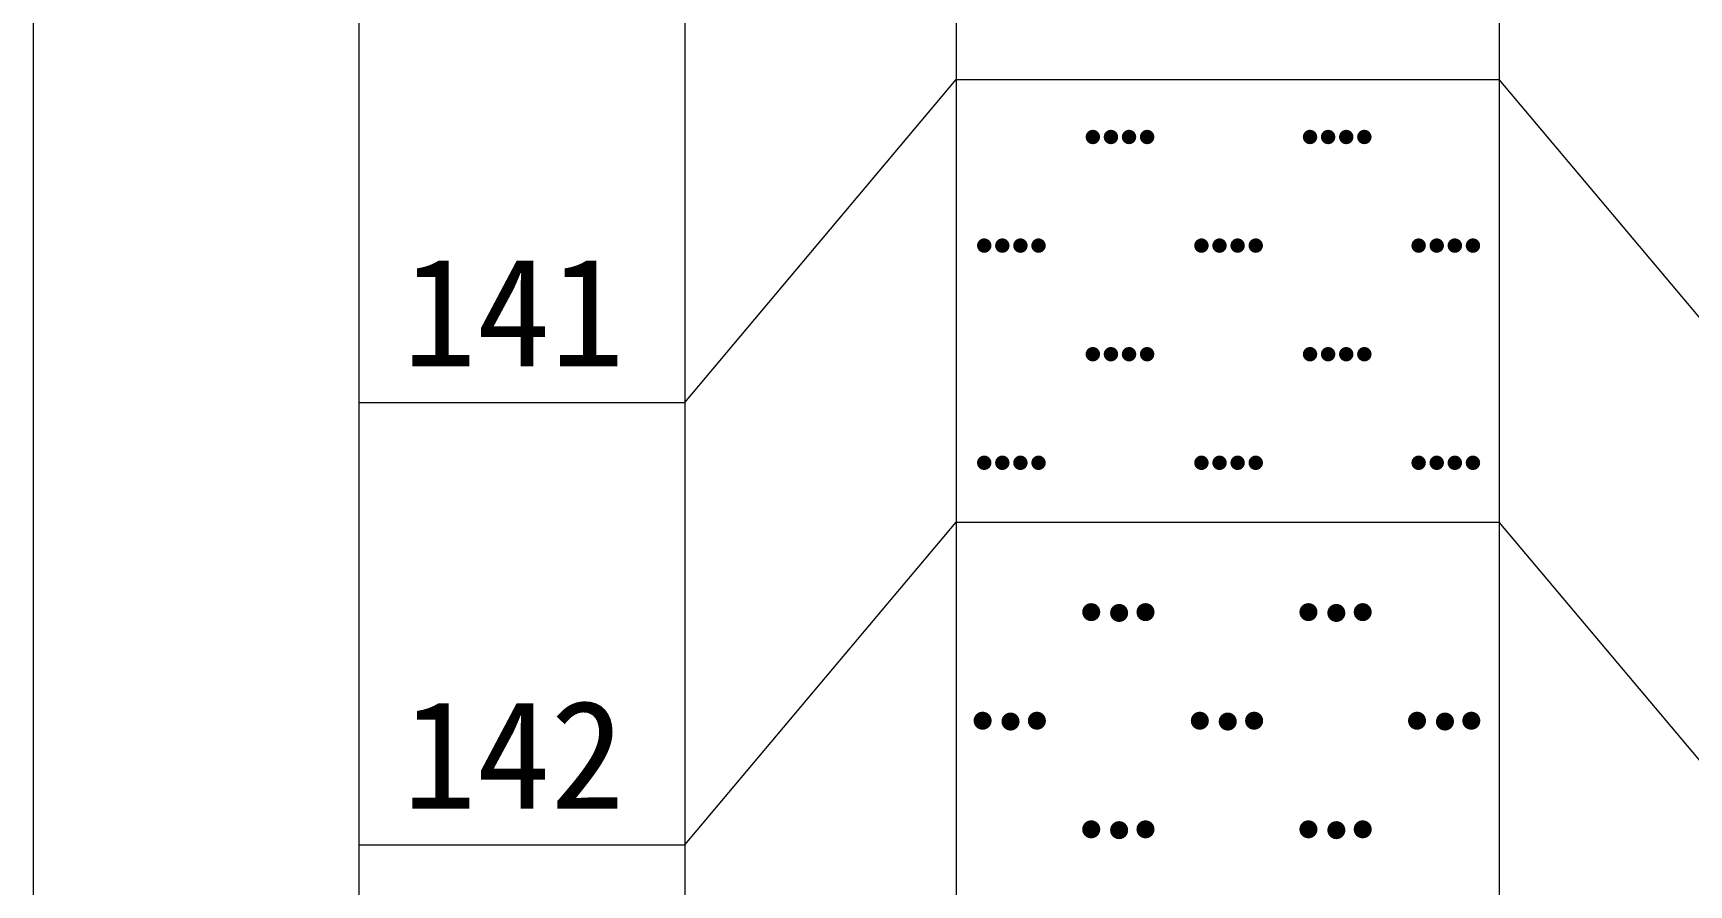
# Model space of a CAD drawing. Header units: inches. Extents: x -27 to 109, y -598 to 26.
# Drawn here: x 14.68 to 20.78, y -498.55 to -495.41 of the extents above; entities that cross this region are included whole.
import ezdxf

# ---------------------------------------------------------------- set-up
doc = ezdxf.new("R2010")
doc.units = ezdxf.units.IN
doc.header["$MEASUREMENT"] = 0
doc.layers.get('0').update_dxf_attribs({"lineweight": 0})
doc.styles.add('宋体', font='')
doc.styles.get('宋体').set_extended_font_data('宋体')

# ---------------------------------------------------------------- blocks, each defined once
blk = doc.blocks.new('lr_block_117')
at = {"true_color": 0x000000}
for points in [[(18.6105, -495.8026), (18.6114, -495.7957), (18.6105, -495.7888), (18.6078, -495.7824), (18.6035, -495.7769), (18.5981, -495.7726), (18.5917, -495.77), (18.5847, -495.769), (18.5778, -495.77), (18.5714, -495.7726), (18.5659, -495.7769), (18.5617, -495.7824), (18.559, -495.7888), (18.5581, -495.7957), (18.559, -495.8026), (18.5617, -495.809), (18.5659, -495.8145), (18.5714, -495.8188), (18.5778, -495.8214), (18.5847, -495.8223), (18.5917, -495.8214), (18.5981, -495.8188), (18.6035, -495.8145), (18.6078, -495.809)], [(18.6771, -495.8026), (18.6781, -495.7957), (18.6771, -495.7888), (18.6745, -495.7824), (18.6702, -495.7769), (18.6647, -495.7726), (18.6583, -495.77), (18.6514, -495.769), (18.6445, -495.77), (18.6381, -495.7726), (18.6326, -495.7769), (18.6283, -495.7824), (18.6257, -495.7888), (18.6247, -495.7957), (18.6257, -495.8026), (18.6283, -495.809), (18.6326, -495.8145), (18.6381, -495.8188), (18.6445, -495.8214), (18.6514, -495.8223), (18.6583, -495.8214), (18.6647, -495.8188), (18.6702, -495.8145), (18.6745, -495.809)], [(18.7438, -495.8026), (18.7447, -495.7957), (18.7438, -495.7888), (18.7411, -495.7824), (18.7369, -495.7769), (18.7314, -495.7726), (18.725, -495.77), (18.7181, -495.769), (18.7111, -495.77), (18.7047, -495.7726), (18.6993, -495.7769), (18.695, -495.7824), (18.6923, -495.7888), (18.6914, -495.7957), (18.6923, -495.8026), (18.695, -495.809), (18.6993, -495.8145), (18.7047, -495.8188), (18.7111, -495.8214), (18.7181, -495.8223), (18.725, -495.8214), (18.7314, -495.8188), (18.7369, -495.8145), (18.7411, -495.809)], [(18.8105, -495.8026), (18.8114, -495.7957), (18.8105, -495.7888), (18.8078, -495.7824), (18.8035, -495.7769), (18.7981, -495.7726), (18.7917, -495.77), (18.7847, -495.769), (18.7778, -495.77), (18.7714, -495.7726), (18.7659, -495.7769), (18.7617, -495.7824), (18.759, -495.7888), (18.7581, -495.7957), (18.759, -495.8026), (18.7617, -495.809), (18.7659, -495.8145), (18.7714, -495.8188), (18.7778, -495.8214), (18.7847, -495.8223), (18.7917, -495.8214), (18.7981, -495.8188), (18.8035, -495.8145), (18.8078, -495.809)], [(19.4105, -495.8026), (19.4114, -495.7957), (19.4105, -495.7888), (19.4078, -495.7824), (19.4035, -495.7769), (19.3981, -495.7726), (19.3917, -495.77), (19.3847, -495.769), (19.3778, -495.77), (19.3714, -495.7726), (19.3659, -495.7769), (19.3617, -495.7824), (19.359, -495.7888), (19.3581, -495.7957), (19.359, -495.8026), (19.3617, -495.809), (19.3659, -495.8145), (19.3714, -495.8188), (19.3778, -495.8214), (19.3847, -495.8223), (19.3917, -495.8214), (19.3981, -495.8188), (19.4035, -495.8145), (19.4078, -495.809)], [(19.4771, -495.8026), (19.4781, -495.7957), (19.4771, -495.7888), (19.4745, -495.7824), (19.4702, -495.7769), (19.4647, -495.7726), (19.4583, -495.77), (19.4514, -495.769), (19.4445, -495.77), (19.4381, -495.7726), (19.4326, -495.7769), (19.4283, -495.7824), (19.4257, -495.7888), (19.4247, -495.7957), (19.4257, -495.8026), (19.4283, -495.809), (19.4326, -495.8145), (19.4381, -495.8188), (19.4445, -495.8214), (19.4514, -495.8223), (19.4583, -495.8214), (19.4647, -495.8188), (19.4702, -495.8145), (19.4745, -495.809)], [(19.5438, -495.8026), (19.5447, -495.7957), (19.5438, -495.7888), (19.5411, -495.7824), (19.5369, -495.7769), (19.5314, -495.7726), (19.525, -495.77), (19.5181, -495.769), (19.5111, -495.77), (19.5047, -495.7726), (19.4993, -495.7769), (19.495, -495.7824), (19.4923, -495.7888), (19.4914, -495.7957), (19.4923, -495.8026), (19.495, -495.809), (19.4993, -495.8145), (19.5047, -495.8188), (19.5111, -495.8214), (19.5181, -495.8223), (19.525, -495.8214), (19.5314, -495.8188), (19.5369, -495.8145), (19.5411, -495.809)], [(19.6105, -495.8026), (19.6114, -495.7957), (19.6105, -495.7888), (19.6078, -495.7824), (19.6035, -495.7769), (19.5981, -495.7726), (19.5917, -495.77), (19.5847, -495.769), (19.5778, -495.77), (19.5714, -495.7726), (19.5659, -495.7769), (19.5617, -495.7824), (19.559, -495.7888), (19.5581, -495.7957), (19.559, -495.8026), (19.5617, -495.809), (19.5659, -495.8145), (19.5714, -495.8188), (19.5778, -495.8214), (19.5847, -495.8223), (19.5917, -495.8214), (19.5981, -495.8188), (19.6035, -495.8145), (19.6078, -495.809)], [(18.2105, -496.2026), (18.2114, -496.1957), (18.2105, -496.1888), (18.2078, -496.1823), (18.2035, -496.1769), (18.1981, -496.1726), (18.1917, -496.1699), (18.1847, -496.169), (18.1778, -496.1699), (18.1714, -496.1726), (18.1659, -496.1769), (18.1617, -496.1823), (18.159, -496.1888), (18.1581, -496.1957), (18.159, -496.2026), (18.1617, -496.209), (18.1659, -496.2145), (18.1714, -496.2188), (18.1778, -496.2214), (18.1847, -496.2224), (18.1917, -496.2214), (18.1981, -496.2188), (18.2035, -496.2145), (18.2078, -496.209)], [(18.2771, -496.2026), (18.2781, -496.1957), (18.2771, -496.1888), (18.2745, -496.1823), (18.2702, -496.1769), (18.2647, -496.1726), (18.2583, -496.1699), (18.2514, -496.169), (18.2445, -496.1699), (18.2381, -496.1726), (18.2326, -496.1769), (18.2283, -496.1823), (18.2257, -496.1888), (18.2247, -496.1957), (18.2257, -496.2026), (18.2283, -496.209), (18.2326, -496.2145), (18.2381, -496.2188), (18.2445, -496.2214), (18.2514, -496.2224), (18.2583, -496.2214), (18.2647, -496.2188), (18.2702, -496.2145), (18.2745, -496.209)], [(18.3438, -496.2026), (18.3447, -496.1957), (18.3438, -496.1888), (18.3411, -496.1823), (18.3369, -496.1769), (18.3314, -496.1726), (18.325, -496.1699), (18.3181, -496.169), (18.3111, -496.1699), (18.3047, -496.1726), (18.2993, -496.1769), (18.295, -496.1823), (18.2923, -496.1888), (18.2914, -496.1957), (18.2923, -496.2026), (18.295, -496.209), (18.2993, -496.2145), (18.3047, -496.2188), (18.3111, -496.2214), (18.3181, -496.2224), (18.325, -496.2214), (18.3314, -496.2188), (18.3369, -496.2145), (18.3411, -496.209)], [(18.4105, -496.2026), (18.4114, -496.1957), (18.4105, -496.1888), (18.4078, -496.1823), (18.4035, -496.1769), (18.3981, -496.1726), (18.3917, -496.1699), (18.3847, -496.169), (18.3778, -496.1699), (18.3714, -496.1726), (18.3659, -496.1769), (18.3617, -496.1823), (18.359, -496.1888), (18.3581, -496.1957), (18.359, -496.2026), (18.3617, -496.209), (18.3659, -496.2145), (18.3714, -496.2188), (18.3778, -496.2214), (18.3847, -496.2224), (18.3917, -496.2214), (18.3981, -496.2188), (18.4035, -496.2145), (18.4078, -496.209)], [(19.0105, -496.2026), (19.0114, -496.1957), (19.0105, -496.1888), (19.0078, -496.1823), (19.0035, -496.1769), (18.9981, -496.1726), (18.9917, -496.1699), (18.9847, -496.169), (18.9778, -496.1699), (18.9714, -496.1726), (18.9659, -496.1769), (18.9617, -496.1823), (18.959, -496.1888), (18.9581, -496.1957), (18.959, -496.2026), (18.9617, -496.209), (18.9659, -496.2145), (18.9714, -496.2188), (18.9778, -496.2214), (18.9847, -496.2224), (18.9917, -496.2214), (18.9981, -496.2188), (19.0035, -496.2145), (19.0078, -496.209)], [(19.0771, -496.2026), (19.0781, -496.1957), (19.0771, -496.1888), (19.0745, -496.1823), (19.0702, -496.1769), (19.0647, -496.1726), (19.0583, -496.1699), (19.0514, -496.169), (19.0445, -496.1699), (19.0381, -496.1726), (19.0326, -496.1769), (19.0283, -496.1823), (19.0257, -496.1888), (19.0247, -496.1957), (19.0257, -496.2026), (19.0283, -496.209), (19.0326, -496.2145), (19.0381, -496.2188), (19.0445, -496.2214), (19.0514, -496.2224), (19.0583, -496.2214), (19.0647, -496.2188), (19.0702, -496.2145), (19.0745, -496.209)], [(19.1438, -496.2026), (19.1447, -496.1957), (19.1438, -496.1888), (19.1411, -496.1823), (19.1369, -496.1769), (19.1314, -496.1726), (19.125, -496.1699), (19.1181, -496.169), (19.1111, -496.1699), (19.1047, -496.1726), (19.0993, -496.1769), (19.095, -496.1823), (19.0923, -496.1888), (19.0914, -496.1957), (19.0923, -496.2026), (19.095, -496.209), (19.0993, -496.2145), (19.1047, -496.2188), (19.1111, -496.2214), (19.1181, -496.2224), (19.125, -496.2214), (19.1314, -496.2188), (19.1369, -496.2145), (19.1411, -496.209)], [(19.2105, -496.2026), (19.2114, -496.1957), (19.2105, -496.1888), (19.2078, -496.1823), (19.2035, -496.1769), (19.1981, -496.1726), (19.1917, -496.1699), (19.1847, -496.169), (19.1778, -496.1699), (19.1714, -496.1726), (19.1659, -496.1769), (19.1617, -496.1823), (19.159, -496.1888), (19.1581, -496.1957), (19.159, -496.2026), (19.1617, -496.209), (19.1659, -496.2145), (19.1714, -496.2188), (19.1778, -496.2214), (19.1847, -496.2224), (19.1917, -496.2214), (19.1981, -496.2188), (19.2035, -496.2145), (19.2078, -496.209)], [(19.8105, -496.2026), (19.8114, -496.1957), (19.8105, -496.1888), (19.8078, -496.1823), (19.8035, -496.1769), (19.7981, -496.1726), (19.7917, -496.1699), (19.7847, -496.169), (19.7778, -496.1699), (19.7714, -496.1726), (19.7659, -496.1769), (19.7617, -496.1823), (19.759, -496.1888), (19.7581, -496.1957), (19.759, -496.2026), (19.7617, -496.209), (19.7659, -496.2145), (19.7714, -496.2188), (19.7778, -496.2214), (19.7847, -496.2224), (19.7917, -496.2214), (19.7981, -496.2188), (19.8035, -496.2145), (19.8078, -496.209)], [(19.8771, -496.2026), (19.8781, -496.1957), (19.8771, -496.1888), (19.8745, -496.1823), (19.8702, -496.1769), (19.8647, -496.1726), (19.8583, -496.1699), (19.8514, -496.169), (19.8445, -496.1699), (19.8381, -496.1726), (19.8326, -496.1769), (19.8283, -496.1823), (19.8257, -496.1888), (19.8247, -496.1957), (19.8257, -496.2026), (19.8283, -496.209), (19.8326, -496.2145), (19.8381, -496.2188), (19.8445, -496.2214), (19.8514, -496.2224), (19.8583, -496.2214), (19.8647, -496.2188), (19.8702, -496.2145), (19.8745, -496.209)], [(19.9438, -496.2026), (19.9447, -496.1957), (19.9438, -496.1888), (19.9411, -496.1823), (19.9369, -496.1769), (19.9314, -496.1726), (19.925, -496.1699), (19.9181, -496.169), (19.9111, -496.1699), (19.9047, -496.1726), (19.8993, -496.1769), (19.895, -496.1823), (19.8923, -496.1888), (19.8914, -496.1957), (19.8923, -496.2026), (19.895, -496.209), (19.8993, -496.2145), (19.9047, -496.2188), (19.9111, -496.2214), (19.9181, -496.2224), (19.925, -496.2214), (19.9314, -496.2188), (19.9369, -496.2145), (19.9411, -496.209)], [(20.0105, -496.2026), (20.0114, -496.1957), (20.0105, -496.1888), (20.0078, -496.1823), (20.0035, -496.1769), (19.9981, -496.1726), (19.9917, -496.1699), (19.9847, -496.169), (19.9778, -496.1699), (19.9714, -496.1726), (19.9659, -496.1769), (19.9617, -496.1823), (19.959, -496.1888), (19.9581, -496.1957), (19.959, -496.2026), (19.9617, -496.209), (19.9659, -496.2145), (19.9714, -496.2188), (19.9778, -496.2214), (19.9847, -496.2224), (19.9917, -496.2214), (19.9981, -496.2188), (20.0035, -496.2145), (20.0078, -496.209)], [(18.6105, -496.6026), (18.6114, -496.5957), (18.6105, -496.5888), (18.6078, -496.5824), (18.6035, -496.5769), (18.5981, -496.5726), (18.5917, -496.57), (18.5847, -496.569), (18.5778, -496.57), (18.5714, -496.5726), (18.5659, -496.5769), (18.5617, -496.5824), (18.559, -496.5888), (18.5581, -496.5957), (18.559, -496.6026), (18.5617, -496.609), (18.5659, -496.6145), (18.5714, -496.6187), (18.5778, -496.6214), (18.5847, -496.6223), (18.5917, -496.6214), (18.5981, -496.6187), (18.6035, -496.6145), (18.6078, -496.609)], [(18.6771, -496.6026), (18.6781, -496.5957), (18.6771, -496.5888), (18.6745, -496.5824), (18.6702, -496.5769), (18.6647, -496.5726), (18.6583, -496.57), (18.6514, -496.569), (18.6445, -496.57), (18.6381, -496.5726), (18.6326, -496.5769), (18.6283, -496.5824), (18.6257, -496.5888), (18.6247, -496.5957), (18.6257, -496.6026), (18.6283, -496.609), (18.6326, -496.6145), (18.6381, -496.6187), (18.6445, -496.6214), (18.6514, -496.6223), (18.6583, -496.6214), (18.6647, -496.6187), (18.6702, -496.6145), (18.6745, -496.609)], [(18.7438, -496.6026), (18.7447, -496.5957), (18.7438, -496.5888), (18.7411, -496.5824), (18.7369, -496.5769), (18.7314, -496.5726), (18.725, -496.57), (18.7181, -496.569), (18.7111, -496.57), (18.7047, -496.5726), (18.6993, -496.5769), (18.695, -496.5824), (18.6923, -496.5888), (18.6914, -496.5957), (18.6923, -496.6026), (18.695, -496.609), (18.6993, -496.6145), (18.7047, -496.6187), (18.7111, -496.6214), (18.7181, -496.6223), (18.725, -496.6214), (18.7314, -496.6187), (18.7369, -496.6145), (18.7411, -496.609)], [(18.8105, -496.6026), (18.8114, -496.5957), (18.8105, -496.5888), (18.8078, -496.5824), (18.8035, -496.5769), (18.7981, -496.5726), (18.7917, -496.57), (18.7847, -496.569), (18.7778, -496.57), (18.7714, -496.5726), (18.7659, -496.5769), (18.7617, -496.5824), (18.759, -496.5888), (18.7581, -496.5957), (18.759, -496.6026), (18.7617, -496.609), (18.7659, -496.6145), (18.7714, -496.6187), (18.7778, -496.6214), (18.7847, -496.6223), (18.7917, -496.6214), (18.7981, -496.6187), (18.8035, -496.6145), (18.8078, -496.609)], [(19.4105, -496.6026), (19.4114, -496.5957), (19.4105, -496.5888), (19.4078, -496.5824), (19.4035, -496.5769), (19.3981, -496.5726), (19.3917, -496.57), (19.3847, -496.569), (19.3778, -496.57), (19.3714, -496.5726), (19.3659, -496.5769), (19.3617, -496.5824), (19.359, -496.5888), (19.3581, -496.5957), (19.359, -496.6026), (19.3617, -496.609), (19.3659, -496.6145), (19.3714, -496.6187), (19.3778, -496.6214), (19.3847, -496.6223), (19.3917, -496.6214), (19.3981, -496.6187), (19.4035, -496.6145), (19.4078, -496.609)], [(19.4771, -496.6026), (19.4781, -496.5957), (19.4771, -496.5888), (19.4745, -496.5824), (19.4702, -496.5769), (19.4647, -496.5726), (19.4583, -496.57), (19.4514, -496.569), (19.4445, -496.57), (19.4381, -496.5726), (19.4326, -496.5769), (19.4283, -496.5824), (19.4257, -496.5888), (19.4247, -496.5957), (19.4257, -496.6026), (19.4283, -496.609), (19.4326, -496.6145), (19.4381, -496.6187), (19.4445, -496.6214), (19.4514, -496.6223), (19.4583, -496.6214), (19.4647, -496.6187), (19.4702, -496.6145), (19.4745, -496.609)], [(19.5438, -496.6026), (19.5447, -496.5957), (19.5438, -496.5888), (19.5411, -496.5824), (19.5369, -496.5769), (19.5314, -496.5726), (19.525, -496.57), (19.5181, -496.569), (19.5111, -496.57), (19.5047, -496.5726), (19.4993, -496.5769), (19.495, -496.5824), (19.4923, -496.5888), (19.4914, -496.5957), (19.4923, -496.6026), (19.495, -496.609), (19.4993, -496.6145), (19.5047, -496.6187), (19.5111, -496.6214), (19.5181, -496.6223), (19.525, -496.6214), (19.5314, -496.6187), (19.5369, -496.6145), (19.5411, -496.609)], [(19.6105, -496.6026), (19.6114, -496.5957), (19.6105, -496.5888), (19.6078, -496.5824), (19.6035, -496.5769), (19.5981, -496.5726), (19.5917, -496.57), (19.5847, -496.569), (19.5778, -496.57), (19.5714, -496.5726), (19.5659, -496.5769), (19.5617, -496.5824), (19.559, -496.5888), (19.5581, -496.5957), (19.559, -496.6026), (19.5617, -496.609), (19.5659, -496.6145), (19.5714, -496.6187), (19.5778, -496.6214), (19.5847, -496.6223), (19.5917, -496.6214), (19.5981, -496.6187), (19.6035, -496.6145), (19.6078, -496.609)], [(18.2105, -497.0026), (18.2114, -496.9957), (18.2105, -496.9887), (18.2078, -496.9824), (18.2035, -496.9769), (18.1981, -496.9726), (18.1917, -496.9699), (18.1847, -496.969), (18.1778, -496.9699), (18.1714, -496.9726), (18.1659, -496.9769), (18.1617, -496.9824), (18.159, -496.9887), (18.1581, -496.9957), (18.159, -497.0026), (18.1617, -497.009), (18.1659, -497.0145), (18.1714, -497.0188), (18.1778, -497.0214), (18.1847, -497.0224), (18.1917, -497.0214), (18.1981, -497.0188), (18.2035, -497.0145), (18.2078, -497.009)], [(18.2771, -497.0026), (18.2781, -496.9957), (18.2771, -496.9887), (18.2745, -496.9824), (18.2702, -496.9769), (18.2647, -496.9726), (18.2583, -496.9699), (18.2514, -496.969), (18.2445, -496.9699), (18.2381, -496.9726), (18.2326, -496.9769), (18.2283, -496.9824), (18.2257, -496.9887), (18.2247, -496.9957), (18.2257, -497.0026), (18.2283, -497.009), (18.2326, -497.0145), (18.2381, -497.0188), (18.2445, -497.0214), (18.2514, -497.0224), (18.2583, -497.0214), (18.2647, -497.0188), (18.2702, -497.0145), (18.2745, -497.009)], [(18.3438, -497.0026), (18.3447, -496.9957), (18.3438, -496.9887), (18.3411, -496.9824), (18.3369, -496.9769), (18.3314, -496.9726), (18.325, -496.9699), (18.3181, -496.969), (18.3111, -496.9699), (18.3047, -496.9726), (18.2993, -496.9769), (18.295, -496.9824), (18.2923, -496.9887), (18.2914, -496.9957), (18.2923, -497.0026), (18.295, -497.009), (18.2993, -497.0145), (18.3047, -497.0188), (18.3111, -497.0214), (18.3181, -497.0224), (18.325, -497.0214), (18.3314, -497.0188), (18.3369, -497.0145), (18.3411, -497.009)], [(18.4105, -497.0026), (18.4114, -496.9957), (18.4105, -496.9887), (18.4078, -496.9824), (18.4035, -496.9769), (18.3981, -496.9726), (18.3917, -496.9699), (18.3847, -496.969), (18.3778, -496.9699), (18.3714, -496.9726), (18.3659, -496.9769), (18.3617, -496.9824), (18.359, -496.9887), (18.3581, -496.9957), (18.359, -497.0026), (18.3617, -497.009), (18.3659, -497.0145), (18.3714, -497.0188), (18.3778, -497.0214), (18.3847, -497.0224), (18.3917, -497.0214), (18.3981, -497.0188), (18.4035, -497.0145), (18.4078, -497.009)], [(19.0105, -497.0026), (19.0114, -496.9957), (19.0105, -496.9887), (19.0078, -496.9824), (19.0035, -496.9769), (18.9981, -496.9726), (18.9917, -496.9699), (18.9847, -496.969), (18.9778, -496.9699), (18.9714, -496.9726), (18.9659, -496.9769), (18.9617, -496.9824), (18.959, -496.9887), (18.9581, -496.9957), (18.959, -497.0026), (18.9617, -497.009), (18.9659, -497.0145), (18.9714, -497.0188), (18.9778, -497.0214), (18.9847, -497.0224), (18.9917, -497.0214), (18.9981, -497.0188), (19.0035, -497.0145), (19.0078, -497.009)], [(19.0771, -497.0026), (19.0781, -496.9957), (19.0771, -496.9887), (19.0745, -496.9824), (19.0702, -496.9769), (19.0647, -496.9726), (19.0583, -496.9699), (19.0514, -496.969), (19.0445, -496.9699), (19.0381, -496.9726), (19.0326, -496.9769), (19.0283, -496.9824), (19.0257, -496.9887), (19.0247, -496.9957), (19.0257, -497.0026), (19.0283, -497.009), (19.0326, -497.0145), (19.0381, -497.0188), (19.0445, -497.0214), (19.0514, -497.0224), (19.0583, -497.0214), (19.0647, -497.0188), (19.0702, -497.0145), (19.0745, -497.009)], [(19.1438, -497.0026), (19.1447, -496.9957), (19.1438, -496.9887), (19.1411, -496.9824), (19.1369, -496.9769), (19.1314, -496.9726), (19.125, -496.9699), (19.1181, -496.969), (19.1111, -496.9699), (19.1047, -496.9726), (19.0993, -496.9769), (19.095, -496.9824), (19.0923, -496.9887), (19.0914, -496.9957), (19.0923, -497.0026), (19.095, -497.009), (19.0993, -497.0145), (19.1047, -497.0188), (19.1111, -497.0214), (19.1181, -497.0224), (19.125, -497.0214), (19.1314, -497.0188), (19.1369, -497.0145), (19.1411, -497.009)], [(19.2105, -497.0026), (19.2114, -496.9957), (19.2105, -496.9887), (19.2078, -496.9824), (19.2035, -496.9769), (19.1981, -496.9726), (19.1917, -496.9699), (19.1847, -496.969), (19.1778, -496.9699), (19.1714, -496.9726), (19.1659, -496.9769), (19.1617, -496.9824), (19.159, -496.9887), (19.1581, -496.9957), (19.159, -497.0026), (19.1617, -497.009), (19.1659, -497.0145), (19.1714, -497.0188), (19.1778, -497.0214), (19.1847, -497.0224), (19.1917, -497.0214), (19.1981, -497.0188), (19.2035, -497.0145), (19.2078, -497.009)], [(19.8105, -497.0026), (19.8114, -496.9957), (19.8105, -496.9887), (19.8078, -496.9824), (19.8035, -496.9769), (19.7981, -496.9726), (19.7917, -496.9699), (19.7847, -496.969), (19.7778, -496.9699), (19.7714, -496.9726), (19.7659, -496.9769), (19.7617, -496.9824), (19.759, -496.9887), (19.7581, -496.9957), (19.759, -497.0026), (19.7617, -497.009), (19.7659, -497.0145), (19.7714, -497.0188), (19.7778, -497.0214), (19.7847, -497.0224), (19.7917, -497.0214), (19.7981, -497.0188), (19.8035, -497.0145), (19.8078, -497.009)], [(19.8771, -497.0026), (19.8781, -496.9957), (19.8771, -496.9887), (19.8745, -496.9824), (19.8702, -496.9769), (19.8647, -496.9726), (19.8583, -496.9699), (19.8514, -496.969), (19.8445, -496.9699), (19.8381, -496.9726), (19.8326, -496.9769), (19.8283, -496.9824), (19.8257, -496.9887), (19.8247, -496.9957), (19.8257, -497.0026), (19.8283, -497.009), (19.8326, -497.0145), (19.8381, -497.0188), (19.8445, -497.0214), (19.8514, -497.0224), (19.8583, -497.0214), (19.8647, -497.0188), (19.8702, -497.0145), (19.8745, -497.009)], [(19.9438, -497.0026), (19.9447, -496.9957), (19.9438, -496.9887), (19.9411, -496.9824), (19.9369, -496.9769), (19.9314, -496.9726), (19.925, -496.9699), (19.9181, -496.969), (19.9111, -496.9699), (19.9047, -496.9726), (19.8993, -496.9769), (19.895, -496.9824), (19.8923, -496.9887), (19.8914, -496.9957), (19.8923, -497.0026), (19.895, -497.009), (19.8993, -497.0145), (19.9047, -497.0188), (19.9111, -497.0214), (19.9181, -497.0224), (19.925, -497.0214), (19.9314, -497.0188), (19.9369, -497.0145), (19.9411, -497.009)], [(20.0105, -497.0026), (20.0114, -496.9957), (20.0105, -496.9887), (20.0078, -496.9824), (20.0035, -496.9769), (19.9981, -496.9726), (19.9917, -496.9699), (19.9847, -496.969), (19.9778, -496.9699), (19.9714, -496.9726), (19.9659, -496.9769), (19.9617, -496.9824), (19.959, -496.9887), (19.9581, -496.9957), (19.959, -497.0026), (19.9617, -497.009), (19.9659, -497.0145), (19.9714, -497.0188), (19.9778, -497.0214), (19.9847, -497.0224), (19.9917, -497.0214), (19.9981, -497.0188), (20.0035, -497.0145), (20.0078, -497.009)]]:
    blk.add_hatch(color=18, dxfattribs=at).paths.add_polyline_path(points, flags=17)
blk = doc.blocks.new('lr_block_118')
at = {"true_color": 0x000000}
for points in [[(18.611, -497.5543), (18.6122, -497.5457), (18.611, -497.537), (18.6078, -497.529), (18.6025, -497.5221), (18.5955, -497.5167), (18.5875, -497.5136), (18.5789, -497.5124), (18.5702, -497.5136), (18.5622, -497.5167), (18.5553, -497.5221), (18.5499, -497.529), (18.5467, -497.537), (18.5455, -497.5457), (18.5467, -497.5543), (18.5499, -497.5623), (18.5553, -497.5693), (18.5622, -497.5746), (18.5702, -497.5778), (18.5789, -497.579), (18.5875, -497.5778), (18.5955, -497.5746), (18.6025, -497.5693), (18.6078, -497.5623)], [(18.7138, -497.5574), (18.715, -497.5487), (18.7138, -497.5401), (18.7106, -497.5321), (18.7053, -497.5251), (18.6983, -497.5198), (18.6903, -497.5166), (18.6817, -497.5154), (18.673, -497.5166), (18.665, -497.5198), (18.6581, -497.5251), (18.6527, -497.5321), (18.6495, -497.5401), (18.6483, -497.5487), (18.6495, -497.5574), (18.6527, -497.5654), (18.6581, -497.5723), (18.665, -497.5777), (18.673, -497.5809), (18.6817, -497.5821), (18.6903, -497.5809), (18.6983, -497.5777), (18.7053, -497.5723), (18.7106, -497.5654)], [(18.8109, -497.5543), (18.8121, -497.5457), (18.8109, -497.537), (18.8077, -497.529), (18.8023, -497.5221), (18.7954, -497.5167), (18.7874, -497.5136), (18.7787, -497.5124), (18.7701, -497.5136), (18.7621, -497.5167), (18.7551, -497.5221), (18.7498, -497.529), (18.7466, -497.537), (18.7454, -497.5457), (18.7466, -497.5543), (18.7498, -497.5623), (18.7551, -497.5693), (18.7621, -497.5746), (18.7701, -497.5778), (18.7787, -497.579), (18.7874, -497.5778), (18.7954, -497.5746), (18.8023, -497.5693), (18.8077, -497.5623)], [(19.411, -497.5543), (19.4122, -497.5457), (19.411, -497.537), (19.4078, -497.529), (19.4025, -497.5221), (19.3955, -497.5167), (19.3875, -497.5136), (19.3789, -497.5124), (19.3702, -497.5136), (19.3622, -497.5167), (19.3553, -497.5221), (19.3499, -497.529), (19.3467, -497.537), (19.3455, -497.5457), (19.3467, -497.5543), (19.3499, -497.5623), (19.3553, -497.5693), (19.3622, -497.5746), (19.3702, -497.5778), (19.3789, -497.579), (19.3875, -497.5778), (19.3955, -497.5746), (19.4025, -497.5693), (19.4078, -497.5623)], [(19.5138, -497.5574), (19.515, -497.5487), (19.5138, -497.5401), (19.5106, -497.5321), (19.5053, -497.5251), (19.4983, -497.5198), (19.4903, -497.5166), (19.4817, -497.5154), (19.473, -497.5166), (19.465, -497.5198), (19.4581, -497.5251), (19.4527, -497.5321), (19.4495, -497.5401), (19.4483, -497.5487), (19.4495, -497.5574), (19.4527, -497.5654), (19.4581, -497.5723), (19.465, -497.5777), (19.473, -497.5809), (19.4817, -497.5821), (19.4903, -497.5809), (19.4983, -497.5777), (19.5053, -497.5723), (19.5106, -497.5654)], [(19.6109, -497.5543), (19.6121, -497.5457), (19.6109, -497.537), (19.6077, -497.529), (19.6023, -497.5221), (19.5954, -497.5167), (19.5874, -497.5136), (19.5787, -497.5124), (19.5701, -497.5136), (19.5621, -497.5167), (19.5551, -497.5221), (19.5498, -497.529), (19.5466, -497.537), (19.5454, -497.5457), (19.5466, -497.5543), (19.5498, -497.5623), (19.5551, -497.5693), (19.5621, -497.5746), (19.5701, -497.5778), (19.5787, -497.579), (19.5874, -497.5778), (19.5954, -497.5746), (19.6023, -497.5693), (19.6077, -497.5623)], [(18.211, -497.9543), (18.2122, -497.9457), (18.211, -497.937), (18.2078, -497.929), (18.2025, -497.9221), (18.1955, -497.9167), (18.1875, -497.9135), (18.1789, -497.9123), (18.1702, -497.9135), (18.1622, -497.9167), (18.1553, -497.9221), (18.1499, -497.929), (18.1467, -497.937), (18.1455, -497.9457), (18.1467, -497.9543), (18.1499, -497.9624), (18.1553, -497.9693), (18.1622, -497.9746), (18.1702, -497.9778), (18.1789, -497.979), (18.1875, -497.9778), (18.1955, -497.9746), (18.2025, -497.9693), (18.2078, -497.9624)], [(18.3138, -497.9574), (18.315, -497.9488), (18.3138, -497.9401), (18.3106, -497.9321), (18.3053, -497.9251), (18.2983, -497.9198), (18.2903, -497.9166), (18.2817, -497.9154), (18.273, -497.9166), (18.265, -497.9198), (18.2581, -497.9251), (18.2527, -497.9321), (18.2495, -497.9401), (18.2483, -497.9488), (18.2495, -497.9574), (18.2527, -497.9654), (18.2581, -497.9723), (18.265, -497.9777), (18.273, -497.9809), (18.2817, -497.9821), (18.2903, -497.9809), (18.2983, -497.9777), (18.3053, -497.9723), (18.3106, -497.9654)], [(18.4109, -497.9543), (18.4121, -497.9457), (18.4109, -497.937), (18.4077, -497.929), (18.4023, -497.9221), (18.3954, -497.9167), (18.3874, -497.9135), (18.3787, -497.9123), (18.3701, -497.9135), (18.3621, -497.9167), (18.3551, -497.9221), (18.3498, -497.929), (18.3466, -497.937), (18.3454, -497.9457), (18.3466, -497.9543), (18.3498, -497.9624), (18.3551, -497.9693), (18.3621, -497.9746), (18.3701, -497.9778), (18.3787, -497.979), (18.3874, -497.9778), (18.3954, -497.9746), (18.4023, -497.9693), (18.4077, -497.9624)], [(19.011, -497.9543), (19.0122, -497.9457), (19.011, -497.937), (19.0078, -497.929), (19.0025, -497.9221), (18.9955, -497.9167), (18.9875, -497.9135), (18.9789, -497.9123), (18.9702, -497.9135), (18.9622, -497.9167), (18.9553, -497.9221), (18.9499, -497.929), (18.9467, -497.937), (18.9455, -497.9457), (18.9467, -497.9543), (18.9499, -497.9624), (18.9553, -497.9693), (18.9622, -497.9746), (18.9702, -497.9778), (18.9789, -497.979), (18.9875, -497.9778), (18.9955, -497.9746), (19.0025, -497.9693), (19.0078, -497.9624)], [(19.1138, -497.9574), (19.115, -497.9488), (19.1138, -497.9401), (19.1106, -497.9321), (19.1053, -497.9251), (19.0983, -497.9198), (19.0903, -497.9166), (19.0817, -497.9154), (19.073, -497.9166), (19.065, -497.9198), (19.0581, -497.9251), (19.0527, -497.9321), (19.0495, -497.9401), (19.0483, -497.9488), (19.0495, -497.9574), (19.0527, -497.9654), (19.0581, -497.9723), (19.065, -497.9777), (19.073, -497.9809), (19.0817, -497.9821), (19.0903, -497.9809), (19.0983, -497.9777), (19.1053, -497.9723), (19.1106, -497.9654)], [(19.2109, -497.9543), (19.2121, -497.9457), (19.2109, -497.937), (19.2077, -497.929), (19.2023, -497.9221), (19.1954, -497.9167), (19.1874, -497.9135), (19.1787, -497.9123), (19.1701, -497.9135), (19.1621, -497.9167), (19.1551, -497.9221), (19.1498, -497.929), (19.1466, -497.937), (19.1454, -497.9457), (19.1466, -497.9543), (19.1498, -497.9624), (19.1551, -497.9693), (19.1621, -497.9746), (19.1701, -497.9778), (19.1787, -497.979), (19.1874, -497.9778), (19.1954, -497.9746), (19.2023, -497.9693), (19.2077, -497.9624)], [(19.811, -497.9543), (19.8122, -497.9457), (19.811, -497.937), (19.8078, -497.929), (19.8025, -497.9221), (19.7955, -497.9167), (19.7875, -497.9135), (19.7789, -497.9123), (19.7702, -497.9135), (19.7622, -497.9167), (19.7553, -497.9221), (19.7499, -497.929), (19.7467, -497.937), (19.7455, -497.9457), (19.7467, -497.9543), (19.7499, -497.9624), (19.7553, -497.9693), (19.7622, -497.9746), (19.7702, -497.9778), (19.7789, -497.979), (19.7875, -497.9778), (19.7955, -497.9746), (19.8025, -497.9693), (19.8078, -497.9624)], [(19.9138, -497.9574), (19.915, -497.9488), (19.9138, -497.9401), (19.9106, -497.9321), (19.9053, -497.9251), (19.8983, -497.9198), (19.8903, -497.9166), (19.8817, -497.9154), (19.873, -497.9166), (19.865, -497.9198), (19.8581, -497.9251), (19.8527, -497.9321), (19.8495, -497.9401), (19.8483, -497.9488), (19.8495, -497.9574), (19.8527, -497.9654), (19.8581, -497.9723), (19.865, -497.9777), (19.873, -497.9809), (19.8817, -497.9821), (19.8903, -497.9809), (19.8983, -497.9777), (19.9053, -497.9723), (19.9106, -497.9654)], [(20.0109, -497.9543), (20.0121, -497.9457), (20.0109, -497.937), (20.0077, -497.929), (20.0023, -497.9221), (19.9954, -497.9167), (19.9874, -497.9135), (19.9787, -497.9123), (19.9701, -497.9135), (19.9621, -497.9167), (19.9551, -497.9221), (19.9498, -497.929), (19.9466, -497.937), (19.9454, -497.9457), (19.9466, -497.9543), (19.9498, -497.9624), (19.9551, -497.9693), (19.9621, -497.9746), (19.9701, -497.9778), (19.9787, -497.979), (19.9874, -497.9778), (19.9954, -497.9746), (20.0023, -497.9693), (20.0077, -497.9624)], [(18.611, -498.3544), (18.6122, -498.3457), (18.611, -498.337), (18.6078, -498.329), (18.6025, -498.3221), (18.5955, -498.3168), (18.5875, -498.3136), (18.5789, -498.3123), (18.5702, -498.3136), (18.5622, -498.3168), (18.5553, -498.3221), (18.5499, -498.329), (18.5467, -498.337), (18.5455, -498.3457), (18.5467, -498.3544), (18.5499, -498.3623), (18.5553, -498.3693), (18.5622, -498.3746), (18.5702, -498.3778), (18.5789, -498.379), (18.5875, -498.3778), (18.5955, -498.3746), (18.6025, -498.3693), (18.6078, -498.3623)], [(18.7138, -498.3574), (18.715, -498.3487), (18.7138, -498.3401), (18.7106, -498.3321), (18.7053, -498.3252), (18.6983, -498.3198), (18.6903, -498.3166), (18.6817, -498.3154), (18.673, -498.3166), (18.665, -498.3198), (18.6581, -498.3252), (18.6527, -498.3321), (18.6495, -498.3401), (18.6483, -498.3487), (18.6495, -498.3574), (18.6527, -498.3654), (18.6581, -498.3723), (18.665, -498.3777), (18.673, -498.3809), (18.6817, -498.3821), (18.6903, -498.3809), (18.6983, -498.3777), (18.7053, -498.3723), (18.7106, -498.3654)], [(18.8109, -498.3544), (18.8121, -498.3457), (18.8109, -498.337), (18.8077, -498.329), (18.8023, -498.3221), (18.7954, -498.3168), (18.7874, -498.3136), (18.7787, -498.3123), (18.7701, -498.3136), (18.7621, -498.3168), (18.7551, -498.3221), (18.7498, -498.329), (18.7466, -498.337), (18.7454, -498.3457), (18.7466, -498.3544), (18.7498, -498.3623), (18.7551, -498.3693), (18.7621, -498.3746), (18.7701, -498.3778), (18.7787, -498.379), (18.7874, -498.3778), (18.7954, -498.3746), (18.8023, -498.3693), (18.8077, -498.3623)], [(19.411, -498.3544), (19.4122, -498.3457), (19.411, -498.337), (19.4078, -498.329), (19.4025, -498.3221), (19.3955, -498.3168), (19.3875, -498.3136), (19.3789, -498.3123), (19.3702, -498.3136), (19.3622, -498.3168), (19.3553, -498.3221), (19.3499, -498.329), (19.3467, -498.337), (19.3455, -498.3457), (19.3467, -498.3544), (19.3499, -498.3623), (19.3553, -498.3693), (19.3622, -498.3746), (19.3702, -498.3778), (19.3789, -498.379), (19.3875, -498.3778), (19.3955, -498.3746), (19.4025, -498.3693), (19.4078, -498.3623)], [(19.5138, -498.3574), (19.515, -498.3487), (19.5138, -498.3401), (19.5106, -498.3321), (19.5053, -498.3252), (19.4983, -498.3198), (19.4903, -498.3166), (19.4817, -498.3154), (19.473, -498.3166), (19.465, -498.3198), (19.4581, -498.3252), (19.4527, -498.3321), (19.4495, -498.3401), (19.4483, -498.3487), (19.4495, -498.3574), (19.4527, -498.3654), (19.4581, -498.3723), (19.465, -498.3777), (19.473, -498.3809), (19.4817, -498.3821), (19.4903, -498.3809), (19.4983, -498.3777), (19.5053, -498.3723), (19.5106, -498.3654)], [(19.6109, -498.3544), (19.6121, -498.3457), (19.6109, -498.337), (19.6077, -498.329), (19.6023, -498.3221), (19.5954, -498.3168), (19.5874, -498.3136), (19.5787, -498.3123), (19.5701, -498.3136), (19.5621, -498.3168), (19.5551, -498.3221), (19.5498, -498.329), (19.5466, -498.337), (19.5454, -498.3457), (19.5466, -498.3544), (19.5498, -498.3623), (19.5551, -498.3693), (19.5621, -498.3746), (19.5701, -498.3778), (19.5787, -498.379), (19.5874, -498.3778), (19.5954, -498.3746), (19.6023, -498.3693), (19.6077, -498.3623)]]:
    blk.add_hatch(color=18, dxfattribs=at).paths.add_polyline_path(points, flags=17)

msp = doc.modelspace()

# ---------------------------------------------------------------- linework, layer by layer
at = {"linetype": 'Continuous', "lineweight": 15}
for p, q in [((14.6817, 0.8962), (14.6817, -567.1838)), ((15.8817, 0.8962), (15.8817, -567.1838)), ((17.0817, 0.8962), (17.0817, -567.1838)), ((18.0817, -493.6538), (18.0817, -495.5838)), ((20.0817, -493.6538), (20.0817, -495.5838)), ((17.0817, -496.7734), (18.0817, -495.5838)), ((18.0817, -495.5838), (20.0817, -495.5838)), ((18.0817, -495.5838), (18.0817, -497.2138)), ((21.0817, -496.7734), (20.0817, -495.5838)), ((20.0817, -495.5838), (20.0817, -497.2138)), ((15.8817, -496.7734), (17.0817, -496.7734)), ((17.0817, -498.4034), (18.0817, -497.2138)), ((18.0817, -497.2138), (20.0817, -497.2138)), ((18.0817, -497.2138), (18.0817, -501.8838)), ((21.0817, -498.4034), (20.0817, -497.2138)), ((20.0817, -497.2138), (20.0817, -501.8838)), ((15.8817, -498.4034), (17.0817, -498.4034))]:
    msp.add_line(p, q, dxfattribs=at)

# ---------------------------------------------------------------- block references
at = {"color": 7}
for name in ['lr_block_117', 'lr_block_118']:
    msp.add_blockref(name, (0, 0), dxfattribs=at)

# ---------------------------------------------------------------- texts
at = {"style": '宋体'}
for s, p in [('141', (16.0429, -496.64)), ('142', (16.0429, -498.27))]:
    msp.add_text(s, height=0.4, dxfattribs=at).set_placement(p)

doc.saveas('drawing.dxf')
